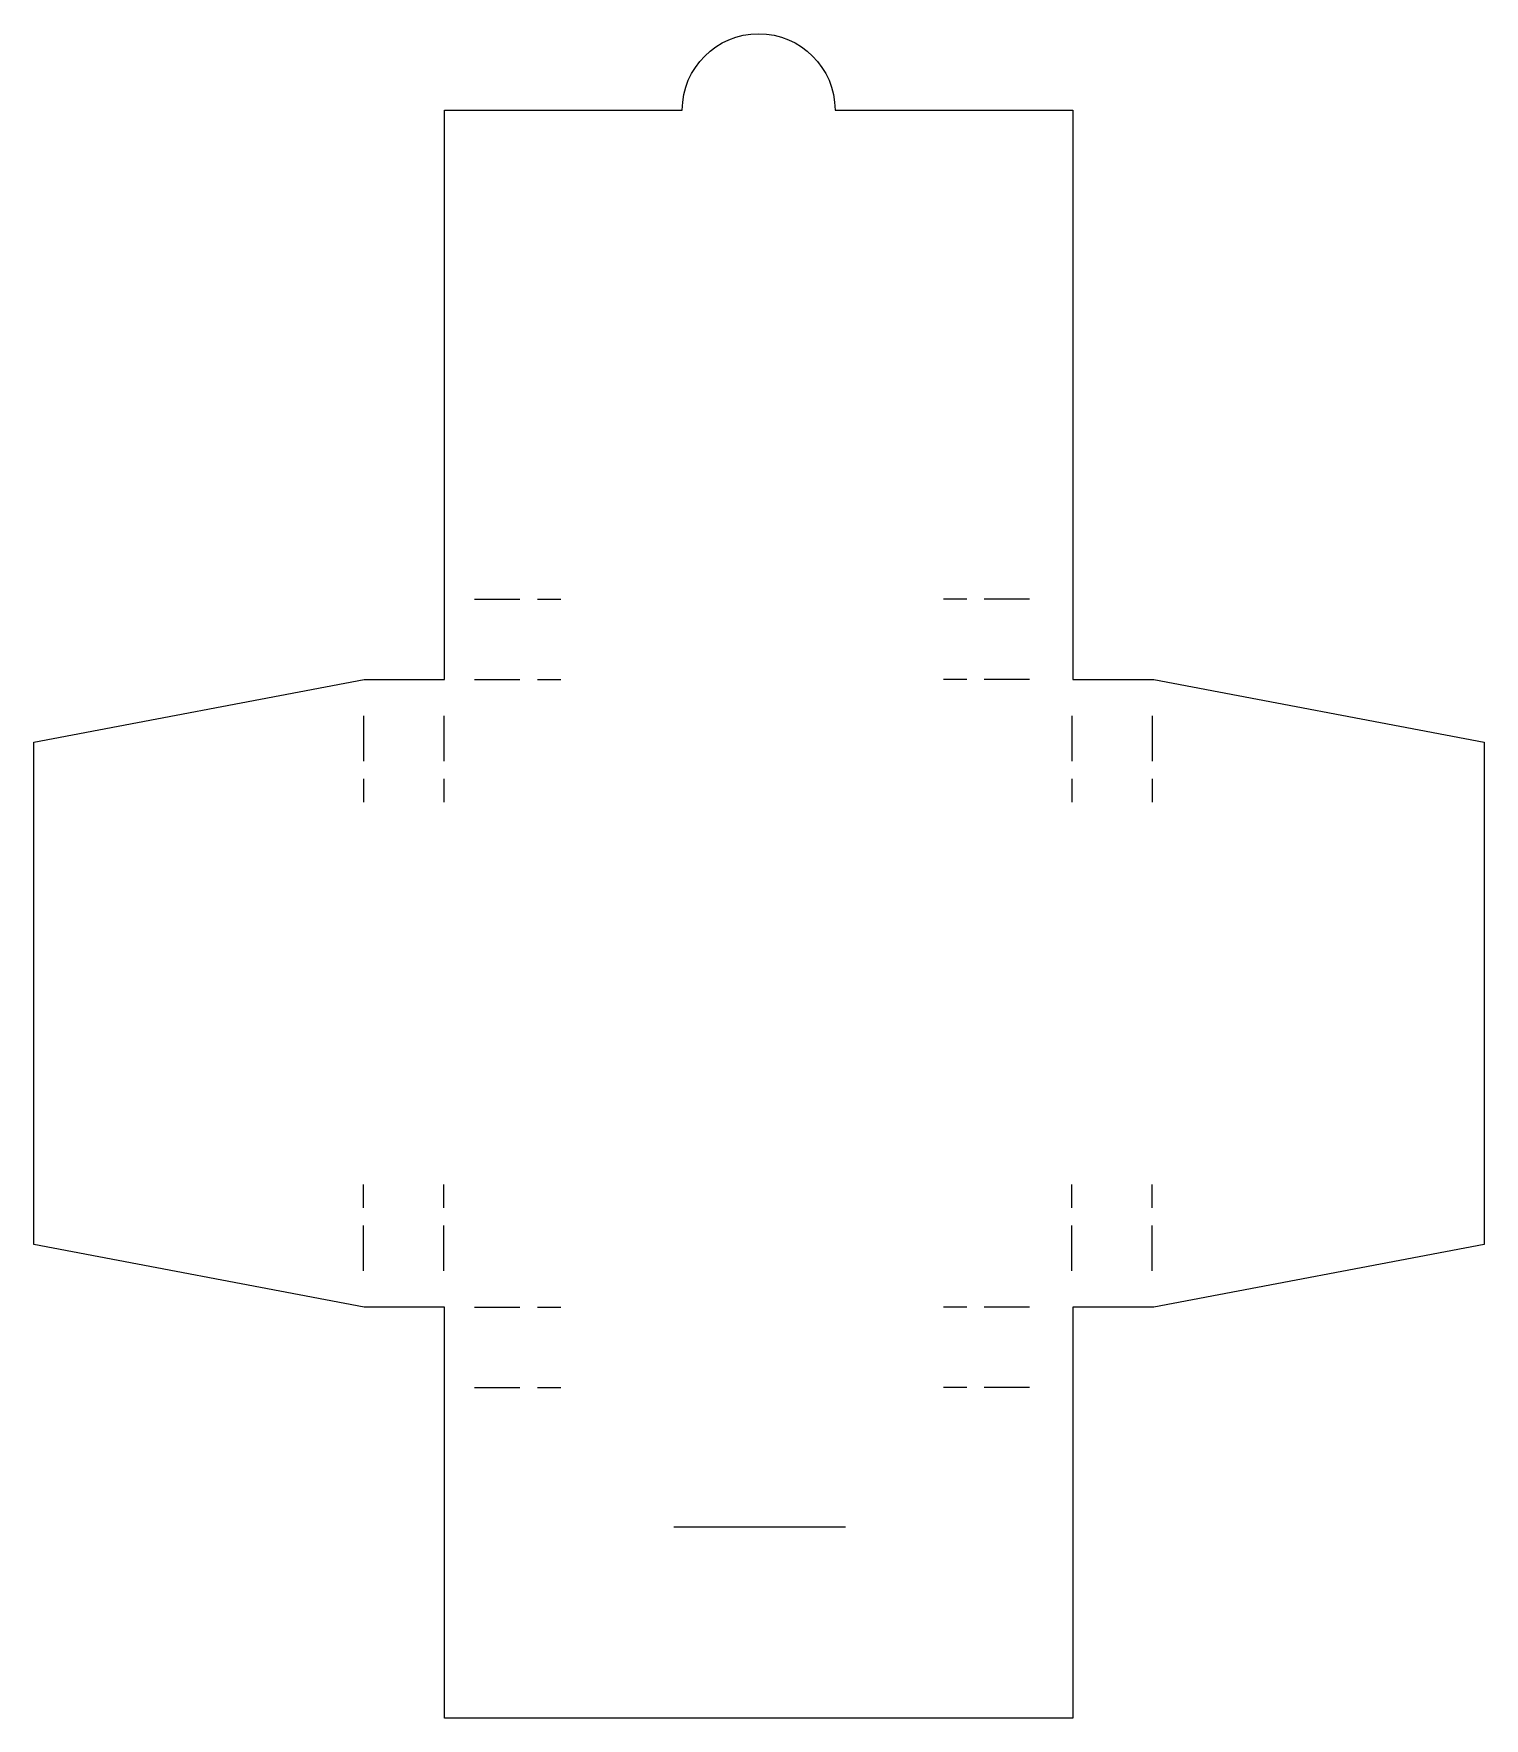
# Model space of a CAD drawing. Header units: centimetres. Extents: x -3.28 to 3.28, y -3.81 to 3.81.
import ezdxf

# ---------------------------------------------------------------- set-up
doc = ezdxf.new("R2010")
doc.units = ezdxf.units.CM
doc.header["$MEASUREMENT"] = 0
doc.layers.add('Layer 1', color=7, linetype='Continuous')

msp = doc.modelspace()

# ---------------------------------------------------------------- linework, layer by layer
at = {"layer": 'Layer 1'}
msp.add_open_spline([(1.78514, 0.88948), (1.78514, 0.88948), (1.41997, 0.88948), (1.41997, 0.88948), (1.41997, 0.88948), (1.41997, 0.88948), (1.41843, 0.88948), (1.41843, 0.88948), (1.41843, 0.88948), (1.41843, 0.88948), (1.41843, 1.25465), (1.41843, 1.25465), (1.41843, 1.25465), (1.41843, 1.25465), (1.41843, 3.46482), (1.41843, 3.46482), (1.41843, 3.46482), (1.41843, 3.46482), (0.34364, 3.46482), (0.34364, 3.46482), (0.34364, 3.46482), (0.34364, 3.65546), (0.1891, 3.81), (-0.00156, 3.81), (-0.00156, 3.81), (-0.19219, 3.81), (-0.34674, 3.65546), (-0.34674, 3.46482), (-0.34674, 3.46482), (-0.34674, 3.46482), (-1.42153, 3.46482), (-1.42153, 3.46482), (-1.42153, 3.46482), (-1.42153, 3.46482), (-1.42153, 1.25465), (-1.42153, 1.25465), (-1.42153, 1.25465), (-1.42153, 1.25465), (-1.42153, 0.88947), (-1.42153, 0.88947), (-1.42153, 0.88947), (-1.42153, 0.88947), (-1.78517, 0.88948), (-1.78517, 0.88948), (-1.78517, 0.88948), (-1.78517, 0.88948), (-3.27951, 0.60547), (-3.27951, 0.60547), (-3.27951, 0.60547), (-3.27951, 0.60547), (-3.27951, -1.66648), (-3.27951, -1.66648), (-3.27951, -1.66648), (-3.27951, -1.66648), (-1.78517, -1.95046), (-1.78517, -1.95046), (-1.78517, -1.95046), (-1.78517, -1.95046), (-1.42153, -1.95046), (-1.42153, -1.95046), (-1.42153, -1.95046), (-1.42153, -1.95046), (-1.42153, -3.81), (-1.42153, -3.81), (-1.42153, -3.81), (-1.42153, -3.81), (1.41843, -3.81), (1.41843, -3.81), (1.41843, -3.81), (1.41843, -3.81), (1.41843, -1.95046), (1.41843, -1.95046), (1.41843, -1.95046), (1.41843, -1.95046), (1.41997, -1.95046), (1.41997, -1.95046), (1.41997, -1.95046), (1.41997, -1.95046), (1.78514, -1.95046), (1.78514, -1.95046), (1.78514, -1.95046), (1.78514, -1.95046), (3.27948, -1.66648), (3.27948, -1.66648), (3.27948, -1.66648), (3.27948, -1.66648), (3.27948, 0.60547), (3.27948, 0.60547), (3.27948, 0.60547), (3.27948, 0.60547), (1.78514, 0.88948), (1.78514, 0.88948)], degree=3, knots=[0, 0, 0, 0, 0.0416667, 0.0416667, 0.0416667, 0.0416667, 0.0833333, 0.0833333, 0.0833333, 0.0833333, 0.125, 0.125, 0.125, 0.125, 0.1666667, 0.1666667, 0.1666667, 0.1666667, 0.2083333, 0.2083333, 0.2083333, 0.2083333, 0.25, 0.25, 0.25, 0.25, 0.2916667, 0.2916667, 0.2916667, 0.2916667, 0.3333333, 0.3333333, 0.3333333, 0.3333333, 0.375, 0.375, 0.375, 0.375, 0.4166667, 0.4166667, 0.4166667, 0.4166667, 0.4583333, 0.4583333, 0.4583333, 0.4583333, 0.5, 0.5, 0.5, 0.5, 0.5416667, 0.5416667, 0.5416667, 0.5416667, 0.5833333, 0.5833333, 0.5833333, 0.5833333, 0.625, 0.625, 0.625, 0.625, 0.6666667, 0.6666667, 0.6666667, 0.6666667, 0.7083333, 0.7083333, 0.7083333, 0.7083333, 0.75, 0.75, 0.75, 0.75, 0.7916667, 0.7916667, 0.7916667, 0.7916667, 0.8333333, 0.8333333, 0.8333333, 0.8333333, 0.875, 0.875, 0.875, 0.875, 0.9166667, 0.9166667, 0.9166667, 0.9166667, 1, 1, 1, 1], dxfattribs=at)
at = {"layer": 'Layer 1', "color": 7, "lineweight": 13}
for points in [[(-1.28625, 1.25188), (-1.28625, 1.25188), (-1.08127, 1.25188), (-1.08127, 1.25188)], [(-1.00192, 1.25188), (-1.00192, 1.25188), (-0.89614, 1.25188), (-0.89614, 1.25188)], [(0.93932, 1.25188), (0.93932, 1.25188), (0.83354, 1.25188), (0.83354, 1.25188)], [(1.22362, 1.25188), (1.22362, 1.25188), (1.01867, 1.25188), (1.01867, 1.25188)], [(-1.28625, 0.88926), (-1.28625, 0.88926), (-1.08127, 0.88926), (-1.08127, 0.88926)], [(-1.00192, 0.88926), (-1.00192, 0.88926), (-0.89614, 0.88926), (-0.89614, 0.88926)], [(0.93932, 0.88926), (0.93932, 0.88926), (0.83354, 0.88926), (0.83354, 0.88926)], [(1.22362, 0.88926), (1.22362, 0.88926), (1.01867, 0.88926), (1.01867, 0.88926)], [(-1.78766, 0.72432), (-1.78766, 0.72432), (-1.78766, 0.51938), (-1.78766, 0.51938)], [(-1.42507, 0.72432), (-1.42507, 0.72432), (-1.42507, 0.51938), (-1.42507, 0.51938)], [(1.41467, 0.72432), (1.41467, 0.72432), (1.41467, 0.51938), (1.41467, 0.51938)], [(1.77731, 0.72432), (1.77731, 0.72432), (1.77731, 0.51938), (1.77731, 0.51938)], [(-1.78766, 0.44003), (-1.78766, 0.44003), (-1.78766, 0.33425), (-1.78766, 0.33425)], [(-1.42507, 0.44003), (-1.42507, 0.44003), (-1.42507, 0.33425), (-1.42507, 0.33425)], [(1.41467, 0.44003), (1.41467, 0.44003), (1.41467, 0.33425), (1.41467, 0.33425)], [(1.77731, 0.44003), (1.77731, 0.44003), (1.77731, 0.33425), (1.77731, 0.33425)], [(-1.78766, -1.50122), (-1.78766, -1.50122), (-1.78766, -1.39544), (-1.78766, -1.39544)], [(-1.42507, -1.50122), (-1.42507, -1.50122), (-1.42507, -1.39544), (-1.42507, -1.39544)], [(1.41467, -1.50122), (1.41467, -1.50122), (1.41467, -1.39544), (1.41467, -1.39544)], [(1.77731, -1.50122), (1.77731, -1.50122), (1.77731, -1.39544), (1.77731, -1.39544)], [(-1.78766, -1.78551), (-1.78766, -1.78551), (-1.78766, -1.58057), (-1.78766, -1.58057)], [(-1.42507, -1.78551), (-1.42507, -1.78551), (-1.42507, -1.58057), (-1.42507, -1.58057)], [(1.41467, -1.78551), (1.41467, -1.78551), (1.41467, -1.58057), (1.41467, -1.58057)], [(1.77731, -1.78551), (1.77731, -1.78551), (1.77731, -1.58057), (1.77731, -1.58057)], [(-1.28625, -1.95046), (-1.28625, -1.95046), (-1.08127, -1.95046), (-1.08127, -1.95046)], [(-1.00192, -1.95046), (-1.00192, -1.95046), (-0.89614, -1.95046), (-0.89614, -1.95046)], [(0.93932, -1.95046), (0.93932, -1.95046), (0.83354, -1.95046), (0.83354, -1.95046)], [(1.22362, -1.95046), (1.22362, -1.95046), (1.01867, -1.95046), (1.01867, -1.95046)], [(-1.28625, -2.31307), (-1.28625, -2.31307), (-1.08127, -2.31307), (-1.08127, -2.31307)], [(-1.00192, -2.31307), (-1.00192, -2.31307), (-0.89614, -2.31307), (-0.89614, -2.31307)], [(0.93932, -2.31307), (0.93932, -2.31307), (0.83354, -2.31307), (0.83354, -2.31307)], [(1.22362, -2.31307), (1.22362, -2.31307), (1.01867, -2.31307), (1.01867, -2.31307)], [(0.39169, -2.94542), (0.39169, -2.94542), (-0.38494, -2.94542), (-0.38494, -2.94542)]]:
    msp.add_open_spline(points, degree=3, dxfattribs=at)

doc.saveas('drawing.dxf')
